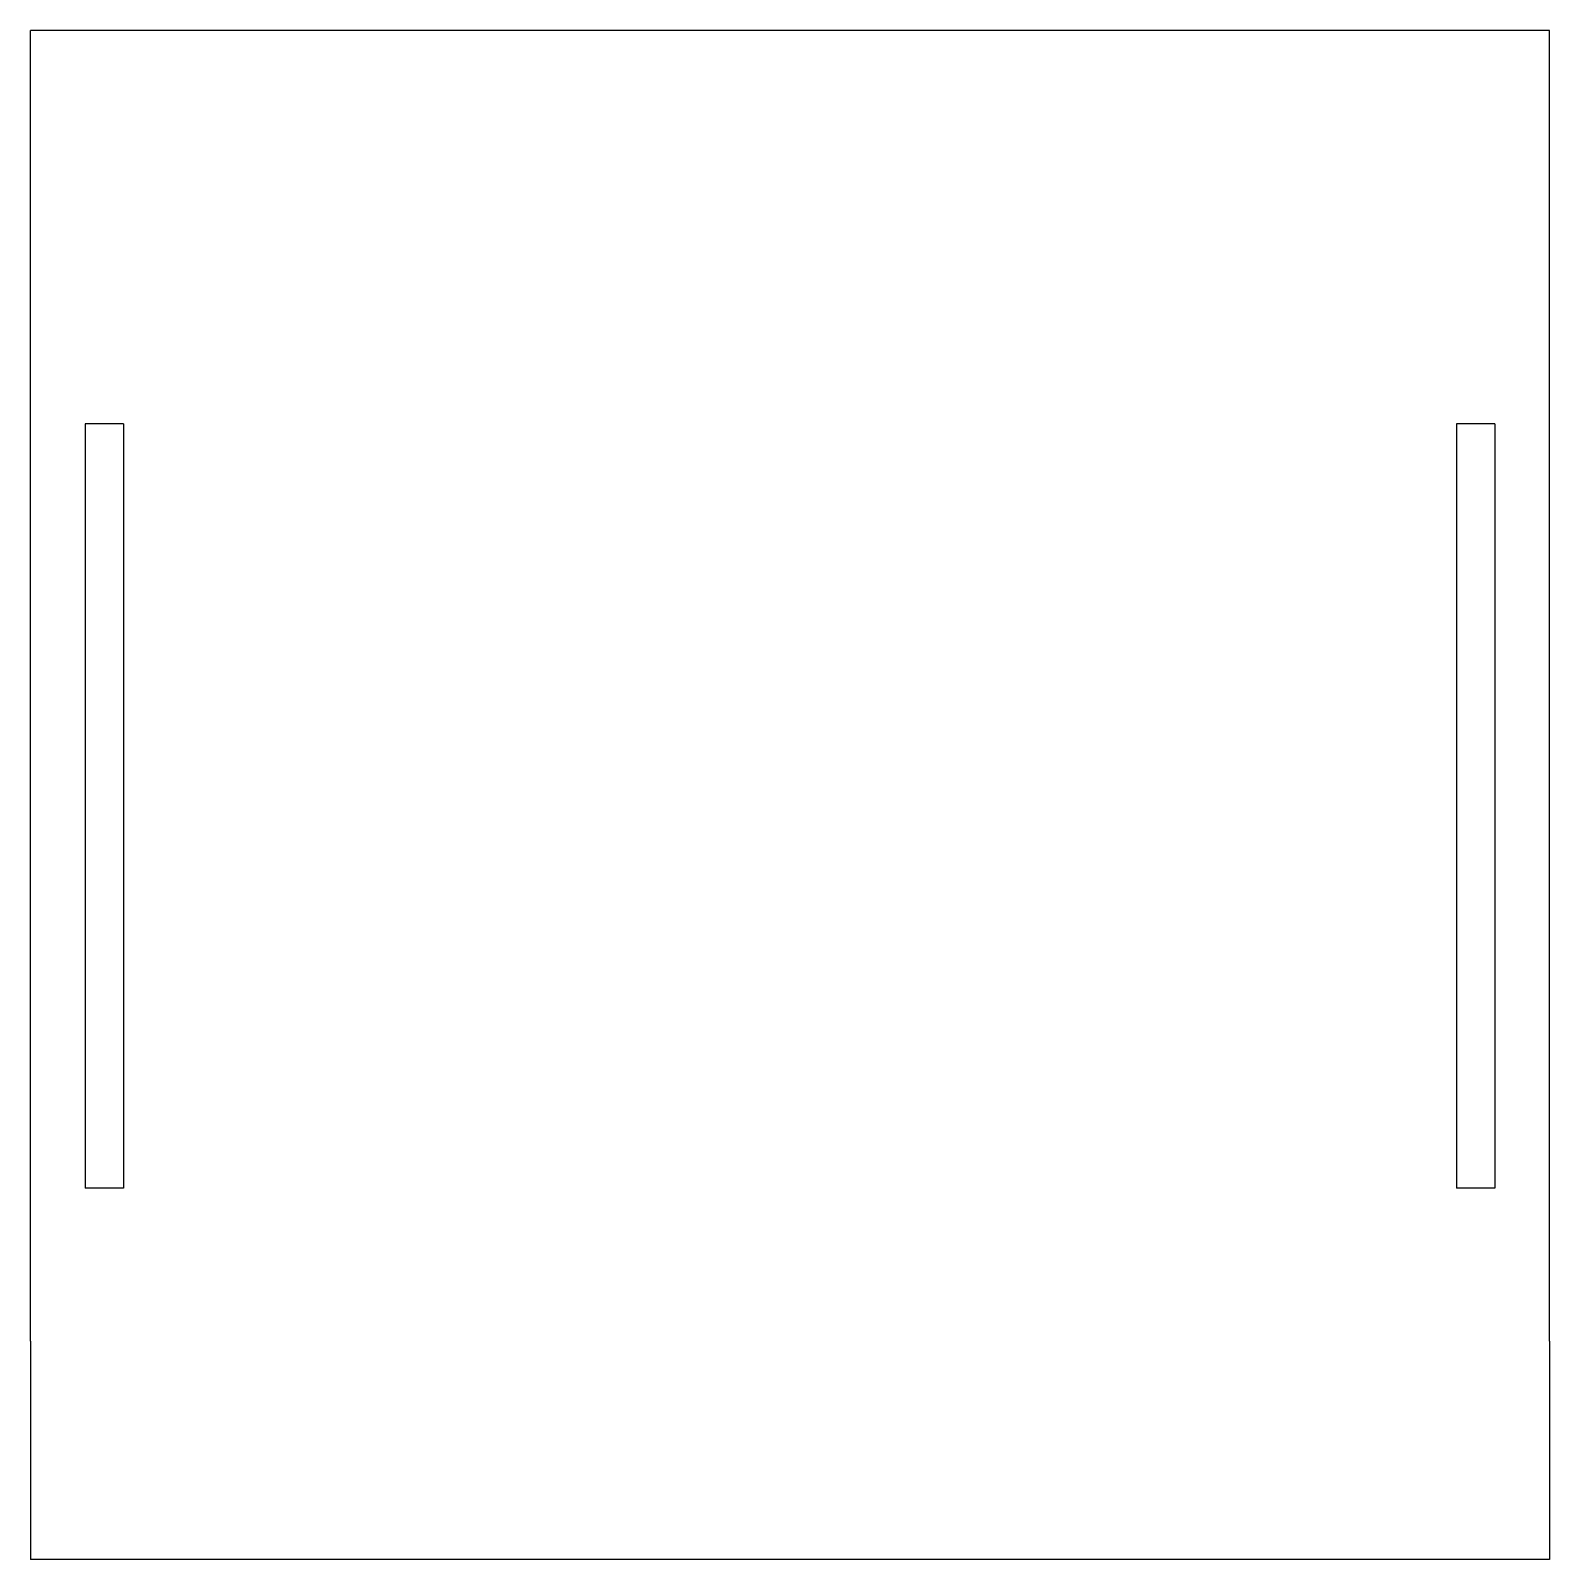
# Model space of a CAD drawing. Extents: x -70 to 70, y -59 to 81.
import ezdxf

# ---------------------------------------------------------------- set-up
doc = ezdxf.new("R2010")
doc.units = 0
doc.header["$MEASUREMENT"] = 0
doc.layers.add('MODELSKETCH_VISIBLE', color=7, linetype='CONTINUOUS')

msp = doc.modelspace()

# ---------------------------------------------------------------- linework, layer by layer
at = {"layer": 'MODELSKETCH_VISIBLE'}
for p, q in [((-69.54, -39.23), (-69.54, 80.77)), ((69.54, 80.77), (-69.54, 80.77)), ((69.54, -39.23), (69.54, 80.77)), ((-64.54, 44.77), (-64.54, -25.23)), ((-61.04, 44.77), (-64.54, 44.77)), ((-61.04, 44.77), (-61.04, -25.23)), ((61.04, 44.77), (61.04, -25.23)), ((64.54, 44.77), (61.04, 44.77)), ((64.54, 44.77), (64.54, -25.23)), ((-61.04, -25.23), (-64.54, -25.23)), ((64.54, -25.23), (61.04, -25.23)), ((-69.54, -39.23), (-69.54, -59.23)), ((69.54, -39.23), (69.54, -59.23)), ((69.54, -59.23), (-69.54, -59.23))]:
    msp.add_line(p, q, dxfattribs=at)

doc.saveas('drawing.dxf')
